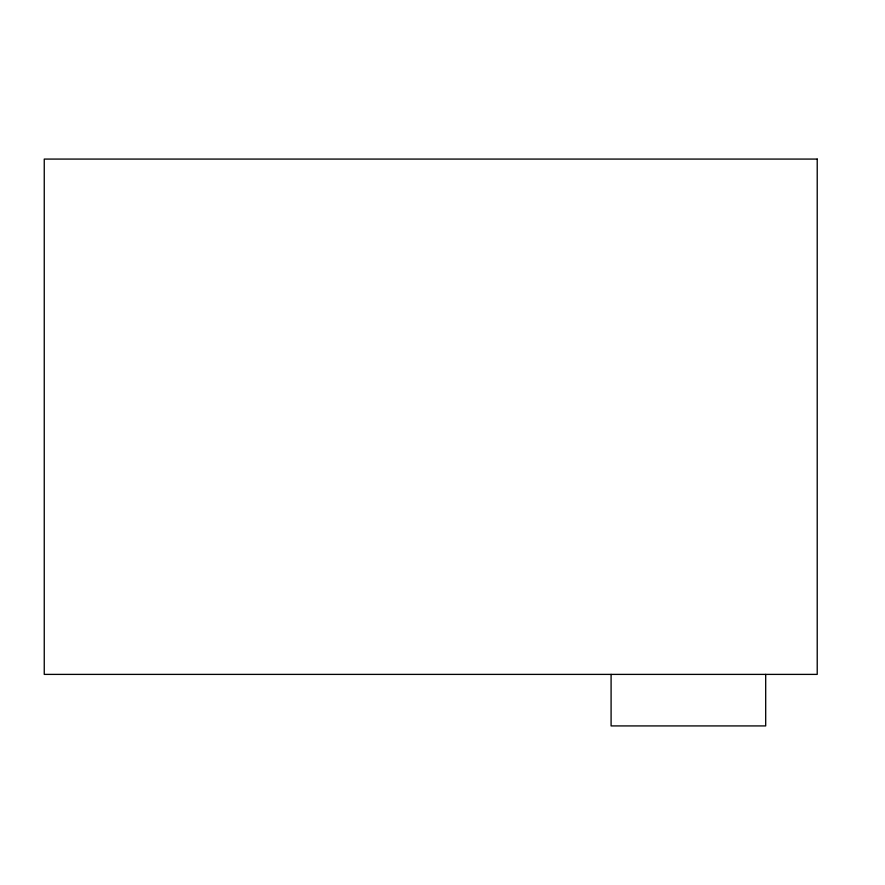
<?xml version="1.0" encoding="UTF-8"?>
<svg xmlns="http://www.w3.org/2000/svg" width="885" height="885" viewBox="0 0 885 885"><rect width="100%" height="100%" fill="white"/><g stroke="black" fill="none" stroke-linecap="round" stroke-linejoin="round"><path stroke-width="1.33" d="M765.691 674.392L765.691 725.921L611.092 725.921L611.092 674.392M817.22 159.079L44.25 159.079L44.25 674.392L817.22 674.392L817.22 159.079"/></g></svg>
